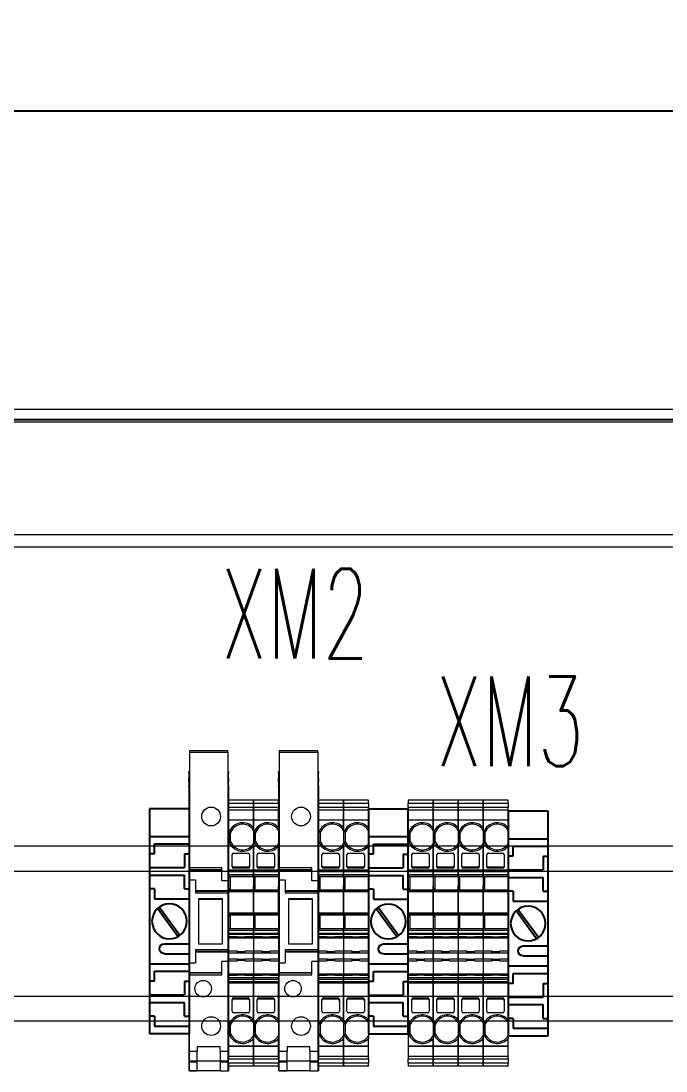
# Model space of a CAD drawing. Header units: inches. Extents: x -3 to 3194, y -983 to 1262.
# Drawn here: x 499.5 to 628.7, y 1051.3 to 1261.7 of the extents above; entities that cross this region are included whole.
import ezdxf
from ezdxf.enums import TextEntityAlignment as Align

# ---------------------------------------------------------------- set-up
doc = ezdxf.new("R2010")
doc.units = ezdxf.units.IN
doc.header["$MEASUREMENT"] = 0
doc.layers.add('02', color=7, linetype='Continuous')
doc.layers.add('AUTOCONNECTING', color=1, linetype='Continuous', lineweight=13)
doc.layers.add('T_Din Rail', color=1, linetype='Continuous', lineweight=0)
doc.styles.add('ROMANS', font='romans')
doc.dimstyles.new('ISO-25', dxfattribs={"dimtxt": 15, "dimasz": 2.5, "dimexe": 1.25, "dimexo": 0.625, "dimtad": 1, "dimtxsty": 'Standard', "dimcen": 2.5, "dimclrd": 4, "dimclre": 4, "dimclrt": 4, "dimadec": 0, "dimazin": 0, "dimtfac": 1, "dimtmove": 0, "dimatfit": 3, "dimfxl": 1, "dimtfillclr": 4, "dimarcsym": 0})

# ---------------------------------------------------------------- blocks, each defined once
blk = doc.blocks.new('Poste')
at = {"layer": '02'}
for p, q in [((0, 0), (0.8, 0)), ((0, -4.5), (0, 0)), ((0.8, 0), (0.8, -4.5)), ((0.1, -0.35), (0.1, -0.15)), ((0.1, -0.15), (0.8, -0.15)), ((0.1, -0.35), (0, -0.35)), ((0.7, -0.35), (0.8, -0.35)), ((0.7, -0.35), (0.7, -0.625)), ((0, -0.625), (0.7, -0.625)), ((0, -0.775), (0.7, -0.775)), ((0.7, -1.05), (0.7, -0.775)), ((0.1, -1.05), (0, -1.05)), ((0.1, -1.05), (0.1, -1.25)), ((0.7, -1.05), (0.8, -1.05)), ((0.1, -1.25), (0.8, -1.25)), ((0, -1.4), (0.8, -1.4)), ((0.3, -1.6), (0.8, -1.6)), ((0.3, -1.8), (0.8, -1.8)), ((0.567, -1.942), (0.158, -2.503)), ((0.606, -1.967), (0.194, -2.533)), ((0.1, -2.7), (0.8, -2.7)), ((0.1, -2.9), (0.1, -2.7)), ((0.1, -2.9), (0, -2.9)), ((0.7, -2.9), (0.7, -3.175)), ((0.7, -2.9), (0.8, -2.9)), ((0, -3.175), (0.7, -3.175)), ((0, -3.325), (0.7, -3.325)), ((0.7, -3.6), (0.7, -3.325)), ((0.1, -3.6), (0, -3.6)), ((0.1, -3.6), (0.1, -3.8)), ((0.7, -3.6), (0.8, -3.6)), ((0, -3.95), (0.8, -3.95)), ((0.1, -3.8), (0.8, -3.8)), ((0.8, -4.5), (0, -4.5))]:
    blk.add_line(p, q, dxfattribs=at)
blk.add_circle((0.4, -2.25), 0.35, dxfattribs=at)
blk.add_arc((0.3, -1.7), 0.1, 90, 270, dxfattribs=at)
blk = doc.blocks.new('BORNE_PORTA_FUSIVEL')
at = {"color": 7, "linetype": 'Continuous', "lineweight": 15}
for p, q in [((7.85, 64.18), (0.15, 64.18)), ((0.15, 64.18), (0.15, 63.88)), ((0.15, 63.88), (7.85, 63.88)), ((0.15, 63.88), (0.15, 40.7)), ((7.85, 63.88), (7.85, 64.18)), ((7.85, 63.88), (7.85, 38.08)), ((0.15, 60), (0, 60)), ((0, 60), (0, 59.96)), ((0, 59.67), (0, 59.96)), ((0.15, 59.67), (0, 59.67)), ((0, 59.67), (0, 58.66)), ((8, 60), (7.85, 60)), ((8, 59.67), (7.85, 59.67)), ((8, 60), (8, 59.96)), ((8, 59.96), (8, 59.67)), ((8, 58.66), (8, 59.67)), ((0.15, 58.66), (0, 58.66)), ((0, 58.02), (0, 58.66)), ((0.15, 58.02), (0, 58.02)), ((0, 58.02), (0, 57.17)), ((0, 57.17), (0.15, 57.17)), ((0, 56.92), (0, 57.17)), ((0, 56.92), (0, 56.66)), ((8, 58.66), (7.85, 58.66)), ((8, 58.02), (7.85, 58.02)), ((7.85, 57.17), (8, 57.17)), ((8, 58.66), (8, 58.02)), ((8, 57.17), (8, 58.02)), ((8, 57.17), (8, 56.92)), ((8, 56.92), (8, 56.66)), ((0, 56.66), (0, 4.03)), ((8, 56.66), (8, 45.69)), ((7.85, 45.19), (8, 45.19)), ((8, 45.69), (8, 45.19)), ((8, 45.19), (8, 14.45)), ((6.65, 40.7), (0.15, 40.7)), ((0.15, 40.35), (0.15, 40.7)), ((0.15, 40.35), (6.65, 40.35)), ((0.15, 40.3), (0.15, 40.35)), ((0.15, 40.3), (6.65, 40.3)), ((0.15, 40.3), (0.15, 38.32)), ((6.65, 38.08), (6.65, 40.7)), ((0.15, 38.32), (1.35, 38.32)), ((0.15, 38.32), (0.15, 21.68)), ((1.35, 38.32), (1.35, 35.7)), ((7.85, 38.08), (6.65, 38.08)), ((7.85, 38.08), (7.85, 36.1)), ((7.85, 36.1), (1.35, 36.1)), ((1.35, 36.05), (7.85, 36.05)), ((7.85, 36.1), (7.85, 36.05)), ((7.85, 36.05), (7.85, 35.7)), ((1.35, 35.7), (7.85, 35.7)), ((6.8, 34.5), (2, 34.5)), ((2, 34.5), (2, 25.5)), ((2, 34.46), (6.8, 34.46)), ((6.8, 25.5), (6.8, 34.5)), ((7.85, 35.7), (7.85, 24.3)), ((2, 25.5), (6.8, 25.5)), ((7.85, 24.3), (1.35, 24.3)), ((1.35, 24.3), (1.35, 21.68)), ((7.85, 23.95), (1.35, 23.95)), ((1.35, 23.9), (7.85, 23.9)), ((7.85, 24.3), (7.85, 23.95)), ((7.85, 23.95), (7.85, 23.9)), ((7.85, 23.9), (7.85, 21.92)), ((0.15, 21.68), (1.35, 21.68)), ((0.15, 21.68), (0.15, 19.7)), ((7.85, 21.92), (6.65, 21.92)), ((6.65, 19.3), (6.65, 21.92)), ((7.85, 21.92), (7.85, 3.98)), ((4.94, 19.7), (0.15, 19.7)), ((0.15, 19.65), (0.15, 19.7)), ((0.15, 19.65), (6.65, 19.65)), ((0.15, 19.65), (0.15, 19.3)), ((0.15, 19.3), (6.65, 19.3)), ((0.15, 3.98), (0.15, 19.3)), ((6.65, 19.7), (4.94, 19.7)), ((4.94, 19.7), (4.94, 19.65)), ((7.85, 14.45), (8, 14.45)), ((8, 14.45), (8, 4.03)), ((1.7, 4.93), (6.3, 4.93)), ((1.7, 4.93), (1.7, 3.98)), ((6.3, 3.98), (6.3, 4.93)), ((0, 4.03), (0.15, 4.03)), ((0, 4.03), (0, 2.98)), ((0.15, 2.98), (0, 2.98)), ((0, 2.98), (0, 0.98)), ((0.15, 3.98), (1.7, 3.98)), ((0.15, 1.97), (0.15, 3.98)), ((1.7, 1.97), (1.7, 3.98)), ((6.3, 3.98), (7.85, 3.98)), ((6.3, 3.98), (6.3, 1.97)), ((8, 4.03), (7.85, 4.03)), ((7.85, 3.98), (7.85, 1.97)), ((8, 2.98), (7.85, 2.98)), ((8, 4.03), (8, 2.98)), ((8, 0.98), (8, 2.98)), ((0, 0.98), (0.15, 0.98)), ((0, 0.98), (0, 0)), ((1.7, 0), (0, 0)), ((1.7, 1.97), (0.15, 1.97)), ((0.15, 1.97), (0.15, 1.85)), ((0.15, 1.85), (1.7, 1.85)), ((0.15, 0.03), (0.15, 1.85)), ((0.15, 0.03), (1.7, 0.03)), ((6.3, 2), (1.7, 2)), ((1.7, 1.85), (1.7, 1.97)), ((1.7, 0.03), (1.7, 1.85)), ((1.7, 0), (1.7, 0.03)), ((6.3, 0), (1.7, 0)), ((7.85, 1.97), (6.3, 1.97)), ((6.3, 1.97), (6.3, 1.85)), ((6.3, 1.85), (7.85, 1.85)), ((6.3, 1.85), (6.3, 0.03)), ((6.3, 0.03), (7.85, 0.03)), ((6.3, 0), (6.3, 0.03)), ((6.3, 0), (8, 0)), ((7.85, 1.85), (7.85, 1.97)), ((7.85, 1.85), (7.85, 0.03)), ((7.85, 0.98), (8, 0.98)), ((8, 0.98), (8, 0))]:
    blk.add_line(p, q, dxfattribs=at)
at = {"color": 8, "linetype": 'Continuous', "lineweight": 15}
for p, q in [((0, 59.96), (0.15, 59.96)), ((7.85, 59.96), (8, 59.96)), ((0.15, 56.92), (0, 56.92)), ((8, 56.92), (7.85, 56.92)), ((0, 56.66), (0.15, 56.66)), ((7.85, 56.66), (8, 56.66)), ((8, 45.69), (7.85, 45.69))]:
    blk.add_line(p, q, dxfattribs=at)
at = {"color": 7, "linetype": 'Continuous', "lineweight": 15}
for centre, radius in [((4.5, 51), 1.88), ((2.9, 16.5), 1.65), ((4.5, 9), 1.88)]:
    blk.add_circle(centre, radius, dxfattribs=at)
blk = doc.blocks.new('BORNE_PI_2')
at = {"color": 7, "linetype": 'Continuous', "lineweight": 15}
for p, q in [((5, 53.3), (0, 53.3)), ((0, 53.3), (0, 52.71)), ((0, 52.71), (5, 52.71)), ((0, 51.84), (0, 52.71)), ((5, 52.71), (5, 53.3)), ((5, 52.71), (5, 51.84)), ((5, 51.84), (0, 51.84)), ((0, 51.84), (0, 51.31)), ((5, 51.31), (0, 51.31)), ((0, 51.31), (0, 49.32)), ((5, 51.31), (5, 51.84)), ((5, 49.32), (5, 51.31)), ((0, 49.32), (5, 49.32)), ((5, 49.3), (0, 49.3)), ((0, 49.3), (0, 39.32)), ((5, 49.32), (5, 49.3)), ((5, 47.75), (5, 49.3)), ((0.1, 44.91), (0.1, 46.88)), ((0.4, 46.83), (0.1, 46.88)), ((0.4, 44.96), (0.4, 46.83)), ((5, 47.23), (5, 44.56)), ((0.1, 44.91), (0.4, 44.96)), ((0.7, 39.94), (0.7, 42.33)), ((1, 42.63), (3.9, 42.63)), ((4.2, 42.33), (4.2, 39.94)), ((5, 39.32), (5, 44.04)), ((5, 43.05), (5, 43.05)), ((0, 39.32), (5, 39.32)), ((0, 39.32), (0, 39.02)), ((0, 39.02), (5, 39.02)), ((0, 38.42), (5, 38.42)), ((0, 38.34), (5, 38.34)), ((0, 37.98), (5, 37.98)), ((0, 37.96), (0, 35.51)), ((0.35, 35.51), (0.35, 37.98)), ((1, 39.84), (1, 39.63)), ((3.9, 39.84), (1, 39.84)), ((3.9, 39.63), (1, 39.63)), ((3.9, 39.63), (3.9, 39.84)), ((5, 39.32), (5, 39.02)), ((5, 37.96), (5, 36.08)), ((5, 35.31), (5, 36.08)), ((0.35, 35.51), (0, 35.51)), ((0, 35.51), (0, 35.31)), ((0, 35.31), (5, 35.31)), ((0, 34.96), (0, 35.31)), ((5, 34.96), (0, 34.96)), ((0, 34.96), (5, 34.96)), ((0, 34.93), (0, 30.63)), ((5, 35.31), (5, 34.96)), ((5, 30.63), (5, 34.93)), ((5, 30.61), (0, 30.61)), ((0, 30.6), (5, 30.6)), ((0, 30.26), (0, 30.6)), ((5, 30.26), (0, 30.26)), ((0, 30.26), (0, 30.06)), ((0, 30.06), (0.35, 30.06)), ((0, 30.06), (0, 27.61)), ((0.35, 27.58), (0.35, 30.06)), ((5, 30.6), (5, 30.26)), ((5, 30.26), (5, 27.68)), ((0, 27.58), (5, 27.58)), ((5, 27.58), (5, 27.68)), ((0, 27.23), (5, 27.23)), ((5, 27.16), (0, 27.16)), ((0, 27.16), (0, 26.65)), ((0, 26.65), (5, 26.65)), ((5, 26.39), (0, 26.39)), ((0, 26.39), (0, 26.38)), ((5, 26.38), (0, 26.38)), ((1.75, 25.89), (0, 25.89)), ((0, 25.89), (0, 25.62)), ((1.75, 25.62), (0, 25.62)), ((1.75, 25.6), (0, 25.6)), ((0, 25.6), (0, 23)), ((1.75, 25.9), (3.25, 25.9)), ((1.75, 25.62), (1.75, 25.89)), ((3.25, 25.6), (1.75, 25.6)), ((5, 25.89), (3.25, 25.89)), ((3.25, 25.89), (3.25, 25.62)), ((5, 25.62), (3.25, 25.62)), ((5, 25.6), (3.25, 25.6)), ((5, 26.65), (5, 27.16)), ((5, 26.38), (5, 26.39)), ((5, 25.62), (5, 25.89)), ((5, 25.6), (5, 23)), ((1.75, 23), (0, 23)), ((0, 23), (0, 22.7)), ((0, 22.7), (1.75, 22.7)), ((0, 21.4), (0, 22.7)), ((1.75, 21.4), (0, 21.4)), ((0, 21.4), (0, 21.1)), ((0, 21.1), (1.75, 21.1)), ((0, 21.1), (0, 18.5)), ((1.75, 22.7), (1.75, 23)), ((3.25, 22.9), (1.75, 22.9)), ((1.75, 22.73), (3.25, 22.73)), ((1.75, 22.7), (3.25, 22.7)), ((1.75, 21.4), (3.25, 21.4)), ((1.75, 21.1), (1.75, 21.4)), ((3.25, 21.37), (1.75, 21.37)), ((1.75, 21.2), (3.25, 21.2)), ((5, 23), (3.25, 23)), ((3.25, 22.7), (5, 22.7)), ((5, 21.4), (3.25, 21.4)), ((3.25, 21.1), (5, 21.1)), ((5, 22.7), (5, 21.4)), ((5, 21.1), (5, 18.5)), ((0, 18.5), (1.75, 18.5)), ((0, 18.48), (1.75, 18.48)), ((0, 18.48), (0, 18.21)), ((0, 18.21), (1.75, 18.21)), ((0, 17.72), (5, 17.72)), ((0, 17.72), (0, 17.38)), ((5, 17.38), (0, 17.38)), ((5, 16.89), (0, 16.89)), ((0, 16.89), (0, 16.62)), ((1.75, 18.5), (3.25, 18.5)), ((1.75, 18.21), (1.75, 18.48)), ((3.25, 18.2), (1.75, 18.2)), ((3.25, 18.5), (5, 18.5)), ((3.25, 18.48), (5, 18.48)), ((3.25, 18.48), (3.25, 18.21)), ((3.25, 18.21), (5, 18.21)), ((5, 18.21), (5, 18.48)), ((5, 17.38), (5, 17.72)), ((5, 16.62), (5, 16.89)), ((5, 16.62), (0, 16.62)), ((0, 16.62), (0, 4)), ((5, 9.26), (5, 16.62)), ((0.7, 10.97), (0.7, 13.36)), ((1, 13.67), (1, 13.46)), ((1, 13.67), (3.9, 13.67)), ((1, 13.46), (3.9, 13.46)), ((3.9, 13.46), (3.9, 13.67)), ((4.2, 13.36), (4.2, 10.97)), ((3.9, 10.67), (1, 10.67)), ((5, 8.74), (5, 6.07)), ((0.1, 6.42), (0.1, 8.39)), ((0.4, 6.47), (0.4, 8.34)), ((5, 4), (5, 5.55)), ((0, 4), (5, 4)), ((0, 4), (0, 3.98)), ((5, 3.98), (0, 3.98)), ((0, 3.98), (0, 1.99)), ((5, 4), (5, 3.98)), ((5, 1.99), (5, 3.98)), ((0, 1.99), (5, 1.99)), ((0, 1.99), (0, 1.46)), ((0, 1.46), (5, 1.46)), ((0, 0.59), (0, 1.43)), ((5, 0.59), (0, 0.59)), ((0, 0.59), (0, 0)), ((5, 0), (0, 0)), ((5, 1.46), (5, 1.99)), ((5, 1.46), (5, 0.59)), ((5, 0), (5, 0.59))]:
    blk.add_line(p, q, dxfattribs=at)
for centre, radius, start, end in [((2.8, 45.9), 2.87, 40.0736, 159.906), ((2.8, 45.9), 2.57, 31.3099, 158.7549), ((2.8, 45.9), 2.87, 200.094, 319.9264), ((2.8, 45.9), 2.57, 201.2451, 328.6901), ((1, 42.33), 0.3, 90, 180), ((3.9, 42.33), 0.3, 0, 90), ((1, 10.97), 0.3, 180, 270), ((3.9, 10.97), 0.3, 270, 0), ((2.8, 7.4), 2.87, 40.0736, 159.906), ((2.8, 7.4), 2.58, 31.3099, 158.7549), ((2.8, 7.4), 2.87, 200.094, 319.9264), ((2.8, 7.4), 2.58, 201.2451, 328.6901)]:
    blk.add_arc(centre, radius, start, end, dxfattribs=at)
for centre, major_axis, start_param, end_param in [((1, 39.94), (0, -0.307), 4.712389, 6.283185), ((3.9, 39.94), (0, 0.307), 3.141593, 4.712389), ((1, 13.36), (0, -0.307), 3.141593, 4.712389), ((3.9, 13.36), (0, 0.307), 4.712389, 6.283185), ((3.9, 13.15), (0, 0.307), 4.712389, 6.283185)]:
    blk.add_ellipse(centre, major_axis=major_axis, ratio=0.97874, start_param=start_param, end_param=end_param, dxfattribs=at)
for points in [[(0, 49.3), (0, 49.31), (0, 49.31), (0, 49.32)], [(5, 47.75), (5, 47.58), (5, 47.41), (5, 47.23)], [(5, 44.56), (5, 44.38), (5, 44.21), (5, 44.04)], [(0, 38.34), (0, 38.37), (0, 38.39), (0, 38.42)], [(5, 38.42), (5, 38.39), (5, 38.37), (5, 38.34)], [(0, 34.96), (0, 34.96), (0, 34.96), (0, 34.96)], [(5, 34.96), (5, 34.96), (5, 34.96), (5, 34.96)], [(0, 30.6), (0, 30.6), (0, 30.61), (0, 30.61)], [(5, 30.61), (5, 30.61), (5, 30.6), (5, 30.6)], [(0, 27.16), (0, 27.18), (0, 27.2), (0, 27.23)], [(1.75, 25.9), (1.75, 25.9), (1.75, 25.9), (1.75, 25.89)], [(3.25, 25.89), (3.25, 25.9), (3.25, 25.9), (3.25, 25.9)], [(5, 27.23), (5, 27.2), (5, 27.18), (5, 27.16)], [(1.75, 18.21), (1.75, 18.2), (1.75, 18.2), (1.75, 18.2)], [(3.25, 18.2), (3.25, 18.2), (3.25, 18.2), (3.25, 18.21)], [(5, 9.26), (5, 9.09), (5, 8.92), (5, 8.74)], [(0.4, 8.34), (0.3, 8.36), (0.2, 8.37), (0.1, 8.39)], [(0.1, 6.42), (0.2, 6.43), (0.3, 6.45), (0.4, 6.47)], [(5, 6.07), (5, 5.89), (5, 5.72), (5, 5.55)]]:
    blk.add_open_spline(points, degree=3, dxfattribs=at)
for points, knots in [([(0.7, 40.15), (0.7, 40.13), (0.7, 40.09), (0.72, 40.03), (0.75, 39.98), (0.79, 39.93), (0.83, 39.89), (0.89, 39.86), (0.94, 39.84), (0.98, 39.84), (1, 39.84)], [0, 0, 0, 0, 0.129272, 0.253104, 0.376271, 0.50362, 0.631808, 0.76245, 0.879281, 1, 1, 1, 1]), ([(3.9, 39.84), (3.92, 39.84), (3.96, 39.84), (4.02, 39.86), (4.07, 39.89), (4.11, 39.93), (4.15, 39.98), (4.18, 40.03), (4.2, 40.09), (4.2, 40.13), (4.2, 40.15)], [0, 0, 0, 0, 0.126573, 0.248202, 0.36992, 0.496748, 0.625481, 0.757745, 0.876709, 1, 1, 1, 1]), ([(0, 38.42), (0, 38.57), (0, 38.7), (0, 38.91), (0, 38.98), (0, 39.02)], [0, 0, 0, 0, 0.5, 0.5, 1, 1, 1, 1]), ([(0, 37.98), (0, 37.98), (0, 38.03), (0, 38.16), (0, 38.25), (0, 38.34)], [0, 0, 0, 0, 0.5, 0.5, 1, 1, 1, 1]), ([(5, 39.02), (5, 38.98), (5, 38.91), (5, 38.7), (5, 38.57), (5, 38.42)], [0, 0, 0, 0, 0.5, 0.5, 1, 1, 1, 1]), ([(5, 38.34), (5, 38.25), (5, 38.16), (5, 38.03), (5, 37.98), (5, 37.98)], [0, 0, 0, 0, 0.5, 0.5, 1, 1, 1, 1]), ([(0, 27.23), (0, 27.31), (0, 27.41), (0, 27.54), (0, 27.58), (0, 27.58)], [0, 0, 0, 0, 0.5, 0.5, 1, 1, 1, 1]), ([(5, 27.58), (5, 27.58), (5, 27.54), (5, 27.41), (5, 27.31), (5, 27.23)], [0, 0, 0, 0, 0.5, 0.5, 1, 1, 1, 1]), ([(0, 26.65), (0, 26.62), (0, 26.56), (0, 26.48), (0, 26.42), (0, 26.39)], [0, 0, 0, 0, 0.333729, 0.666271, 1, 1, 1, 1]), ([(0, 25.89), (0, 25.92), (0, 25.99), (0, 26.16), (0, 26.27), (0, 26.38)], [0, 0, 0, 0, 0.5, 0.5, 1, 1, 1, 1]), ([(5, 26.65), (5, 26.62), (5, 26.56), (5, 26.48), (5, 26.42), (5, 26.39)], [0, 0, 0, 0, 0.333729, 0.666271, 1, 1, 1, 1]), ([(5, 26.38), (5, 26.27), (5, 26.16), (5, 25.99), (5, 25.92), (5, 25.89)], [0, 0, 0, 0, 0.5, 0.5, 1, 1, 1, 1]), ([(3.25, 22.7), (3.25, 22.78), (3.25, 22.86), (3.25, 22.97), (3.25, 23), (3.25, 23)], [0, 0, 0, 0, 0.5, 0.5, 1, 1, 1, 1]), ([(3.25, 21.1), (3.25, 21.1), (3.25, 21.13), (3.25, 21.24), (3.25, 21.32), (3.25, 21.4)], [0, 0, 0, 0, 0.5, 0.5, 1, 1, 1, 1]), ([(5, 23), (5, 23), (5, 22.97), (5, 22.86), (5, 22.78), (5, 22.7)], [0, 0, 0, 0, 0.5, 0.5, 1, 1, 1, 1]), ([(5, 21.4), (5, 21.32), (5, 21.24), (5, 21.13), (5, 21.1), (5, 21.1)], [0, 0, 0, 0, 0.5, 0.5, 1, 1, 1, 1]), ([(0, 17.72), (0, 17.83), (0, 17.94), (0, 18.11), (0, 18.18), (0, 18.21)], [0, 0, 0, 0, 0.5, 0.5, 1, 1, 1, 1]), ([(0, 16.89), (0, 16.92), (0, 16.99), (0, 17.16), (0, 17.27), (0, 17.38)], [0, 0, 0, 0, 0.5, 0.5, 1, 1, 1, 1]), ([(5, 18.21), (5, 18.18), (5, 18.11), (5, 17.94), (5, 17.83), (5, 17.72)], [0, 0, 0, 0, 0.5, 0.5, 1, 1, 1, 1]), ([(5, 17.38), (5, 17.27), (5, 17.16), (5, 16.99), (5, 16.92), (5, 16.89)], [0, 0, 0, 0, 0.5, 0.5, 1, 1, 1, 1]), ([(1, 13.46), (0.98, 13.46), (0.94, 13.46), (0.88, 13.44), (0.83, 13.41), (0.79, 13.37), (0.75, 13.32), (0.72, 13.27), (0.7, 13.21), (0.7, 13.17), (0.7, 13.15)], [0, 0, 0, 0, 0.126573, 0.248202, 0.36992, 0.496748, 0.625481, 0.757745, 0.876709, 1, 1, 1, 1])]:
    blk.add_open_spline(points, degree=3, knots=knots, dxfattribs=at)
blk = doc.blocks.new('BORNE_PI_TERRA_2')
at = {"color": 116, "linetype": 'Continuous', "lineweight": 15, "true_color": 0x136734}
for p, q in [((5, 53.3), (0, 53.3)), ((0, 53.3), (0, 52.71)), ((0, 52.71), (5, 52.71)), ((0, 51.84), (0, 52.71)), ((5, 52.71), (5, 53.3)), ((5, 52.71), (5, 51.84)), ((5, 51.84), (0, 51.84)), ((0, 51.84), (0, 51.31)), ((5, 51.31), (0, 51.31)), ((0, 51.31), (0, 49.32)), ((5, 51.31), (5, 51.84)), ((5, 49.32), (5, 51.31)), ((0, 49.32), (5, 49.32)), ((5, 49.3), (0, 49.3)), ((0, 49.3), (0, 39.32)), ((5, 49.32), (5, 49.3)), ((5, 47.75), (5, 49.3)), ((0.1, 44.91), (0.1, 46.88)), ((0.4, 46.83), (0.1, 46.88)), ((0.4, 44.96), (0.4, 46.83)), ((5, 47.23), (5, 44.56)), ((0.1, 44.91), (0.4, 44.96)), ((0.7, 39.94), (0.7, 42.33)), ((1, 42.63), (3.9, 42.63)), ((4.2, 42.33), (4.2, 39.94)), ((5, 39.32), (5, 44.04)), ((5, 43.05), (5, 43.05)), ((0, 39.32), (5, 39.32)), ((0, 39.32), (0, 39.02)), ((0, 39.02), (5, 39.02)), ((0, 38.42), (5, 38.42)), ((0, 38.34), (5, 38.34)), ((0, 37.98), (5, 37.98)), ((0, 37.96), (0, 35.51)), ((0.35, 35.51), (0.35, 37.98)), ((1, 39.84), (1, 39.63)), ((3.9, 39.84), (1, 39.84)), ((3.9, 39.63), (1, 39.63)), ((3.9, 39.63), (3.9, 39.84)), ((5, 39.32), (5, 39.02)), ((5, 37.96), (5, 36.08)), ((5, 35.31), (5, 36.08)), ((0.35, 35.51), (0, 35.51)), ((0, 35.51), (0, 35.31)), ((0, 35.31), (5, 35.31)), ((0, 34.96), (0, 35.31)), ((5, 34.96), (0, 34.96)), ((0, 34.96), (5, 34.96)), ((0, 34.93), (0, 30.63)), ((5, 35.31), (5, 34.96)), ((5, 30.63), (5, 34.93)), ((5, 30.61), (0, 30.61)), ((0, 30.6), (5, 30.6)), ((0, 30.26), (0, 30.6)), ((5, 30.26), (0, 30.26)), ((0, 30.26), (0, 30.06)), ((0, 30.06), (0.35, 30.06)), ((0, 30.06), (0, 27.61)), ((0.35, 27.58), (0.35, 30.06)), ((5, 30.6), (5, 30.26)), ((5, 30.26), (5, 27.68)), ((0, 27.58), (5, 27.58)), ((5, 27.58), (5, 27.68)), ((0, 27.23), (5, 27.23)), ((5, 27.16), (0, 27.16)), ((0, 27.16), (0, 26.65)), ((0, 26.65), (5, 26.65)), ((5, 26.39), (0, 26.39)), ((0, 26.39), (0, 26.38)), ((5, 26.38), (0, 26.38)), ((1.75, 25.89), (0, 25.89)), ((0, 25.89), (0, 25.62)), ((1.75, 25.62), (0, 25.62)), ((1.75, 25.6), (0, 25.6)), ((0, 25.6), (0, 23)), ((1.75, 25.9), (3.25, 25.9)), ((1.75, 25.62), (1.75, 25.89)), ((3.25, 25.6), (1.75, 25.6)), ((5, 25.89), (3.25, 25.89)), ((3.25, 25.89), (3.25, 25.62)), ((5, 25.62), (3.25, 25.62)), ((5, 25.6), (3.25, 25.6)), ((5, 26.65), (5, 27.16)), ((5, 26.38), (5, 26.39)), ((5, 25.62), (5, 25.89)), ((5, 25.6), (5, 23)), ((1.75, 23), (0, 23)), ((0, 23), (0, 22.7)), ((0, 22.7), (1.75, 22.7)), ((0, 21.4), (0, 22.7)), ((1.75, 21.4), (0, 21.4)), ((0, 21.4), (0, 21.1)), ((0, 21.1), (1.75, 21.1)), ((0, 21.1), (0, 18.5)), ((1.75, 22.7), (1.75, 23)), ((3.25, 22.9), (1.75, 22.9)), ((1.75, 22.73), (3.25, 22.73)), ((1.75, 22.7), (3.25, 22.7)), ((1.75, 21.4), (3.25, 21.4)), ((1.75, 21.1), (1.75, 21.4)), ((3.25, 21.37), (1.75, 21.37)), ((1.75, 21.2), (3.25, 21.2)), ((5, 23), (3.25, 23)), ((3.25, 22.7), (5, 22.7)), ((5, 21.4), (3.25, 21.4)), ((3.25, 21.1), (5, 21.1)), ((5, 22.7), (5, 21.4)), ((5, 21.1), (5, 18.5)), ((0, 18.5), (1.75, 18.5)), ((0, 18.48), (1.75, 18.48)), ((0, 18.48), (0, 18.21)), ((0, 18.21), (1.75, 18.21)), ((0, 17.72), (5, 17.72)), ((0, 17.72), (0, 17.38)), ((5, 17.38), (0, 17.38)), ((5, 16.89), (0, 16.89)), ((0, 16.89), (0, 16.62)), ((1.75, 18.5), (3.25, 18.5)), ((1.75, 18.21), (1.75, 18.48)), ((3.25, 18.2), (1.75, 18.2)), ((3.25, 18.5), (5, 18.5)), ((3.25, 18.48), (5, 18.48)), ((3.25, 18.48), (3.25, 18.21)), ((3.25, 18.21), (5, 18.21)), ((5, 18.21), (5, 18.48)), ((5, 17.38), (5, 17.72)), ((5, 16.62), (5, 16.89)), ((5, 16.62), (0, 16.62)), ((0, 16.62), (0, 4)), ((5, 9.26), (5, 16.62)), ((0.7, 10.97), (0.7, 13.36)), ((1, 13.67), (1, 13.46)), ((1, 13.67), (3.9, 13.67)), ((1, 13.46), (3.9, 13.46)), ((3.9, 13.46), (3.9, 13.67)), ((4.2, 13.36), (4.2, 10.97)), ((3.9, 10.67), (1, 10.67)), ((5, 8.74), (5, 6.07)), ((0.1, 6.42), (0.1, 8.39)), ((0.4, 6.47), (0.4, 8.34)), ((5, 4), (5, 5.55)), ((0, 4), (5, 4)), ((0, 4), (0, 3.98)), ((5, 3.98), (0, 3.98)), ((0, 3.98), (0, 1.99)), ((5, 4), (5, 3.98)), ((5, 1.99), (5, 3.98)), ((0, 1.99), (5, 1.99)), ((0, 1.99), (0, 1.46)), ((0, 1.46), (5, 1.46)), ((0, 0.59), (0, 1.43)), ((5, 0.59), (0, 0.59)), ((0, 0.59), (0, 0)), ((5, 0), (0, 0)), ((5, 1.46), (5, 1.99)), ((5, 1.46), (5, 0.59)), ((5, 0), (5, 0.59))]:
    blk.add_line(p, q, dxfattribs=at)
for centre, radius, start, end in [((2.8, 45.9), 2.87, 40.0736, 159.906), ((2.8, 45.9), 2.57, 31.3099, 158.7549), ((2.8, 45.9), 2.87, 200.094, 319.9264), ((2.8, 45.9), 2.57, 201.2451, 328.6901), ((1, 42.33), 0.3, 90, 180), ((3.9, 42.33), 0.3, 0, 90), ((1, 10.97), 0.3, 180, 270), ((3.9, 10.97), 0.3, 270, 0), ((2.8, 7.4), 2.87, 40.0736, 159.906), ((2.8, 7.4), 2.58, 31.3099, 158.7549), ((2.8, 7.4), 2.87, 200.094, 319.9264), ((2.8, 7.4), 2.58, 201.2451, 328.6901)]:
    blk.add_arc(centre, radius, start, end, dxfattribs=at)
for centre, major_axis, start_param, end_param in [((1, 39.94), (0, -0.307), 4.712389, 6.283185), ((3.9, 39.94), (0, 0.307), 3.141593, 4.712389), ((1, 13.36), (0, -0.307), 3.141593, 4.712389), ((3.9, 13.36), (0, 0.307), 4.712389, 6.283185), ((3.9, 13.15), (0, 0.307), 4.712389, 6.283185)]:
    blk.add_ellipse(centre, major_axis=major_axis, ratio=0.97874, start_param=start_param, end_param=end_param, dxfattribs=at)
for points in [[(0, 49.3), (0, 49.31), (0, 49.31), (0, 49.32)], [(5, 47.75), (5, 47.58), (5, 47.41), (5, 47.23)], [(5, 44.56), (5, 44.38), (5, 44.21), (5, 44.04)], [(0, 38.34), (0, 38.37), (0, 38.39), (0, 38.42)], [(5, 38.42), (5, 38.39), (5, 38.37), (5, 38.34)], [(0, 34.96), (0, 34.96), (0, 34.96), (0, 34.96)], [(5, 34.96), (5, 34.96), (5, 34.96), (5, 34.96)], [(0, 30.6), (0, 30.6), (0, 30.61), (0, 30.61)], [(5, 30.61), (5, 30.61), (5, 30.6), (5, 30.6)], [(0, 27.16), (0, 27.18), (0, 27.2), (0, 27.23)], [(1.75, 25.9), (1.75, 25.9), (1.75, 25.9), (1.75, 25.89)], [(3.25, 25.89), (3.25, 25.9), (3.25, 25.9), (3.25, 25.9)], [(5, 27.23), (5, 27.2), (5, 27.18), (5, 27.16)], [(1.75, 18.21), (1.75, 18.2), (1.75, 18.2), (1.75, 18.2)], [(3.25, 18.2), (3.25, 18.2), (3.25, 18.2), (3.25, 18.21)], [(5, 9.26), (5, 9.09), (5, 8.92), (5, 8.74)], [(0.4, 8.34), (0.3, 8.36), (0.2, 8.37), (0.1, 8.39)], [(0.1, 6.42), (0.2, 6.43), (0.3, 6.45), (0.4, 6.47)], [(5, 6.07), (5, 5.89), (5, 5.72), (5, 5.55)]]:
    blk.add_open_spline(points, degree=3, dxfattribs=at)
for points, knots in [([(0.7, 40.15), (0.7, 40.13), (0.7, 40.09), (0.72, 40.03), (0.75, 39.98), (0.79, 39.93), (0.83, 39.89), (0.89, 39.86), (0.94, 39.84), (0.98, 39.84), (1, 39.84)], [0, 0, 0, 0, 0.129272, 0.253104, 0.376271, 0.50362, 0.631808, 0.76245, 0.879281, 1, 1, 1, 1]), ([(3.9, 39.84), (3.92, 39.84), (3.96, 39.84), (4.02, 39.86), (4.07, 39.89), (4.11, 39.93), (4.15, 39.98), (4.18, 40.03), (4.2, 40.09), (4.2, 40.13), (4.2, 40.15)], [0, 0, 0, 0, 0.126573, 0.248202, 0.36992, 0.496748, 0.625481, 0.757745, 0.876709, 1, 1, 1, 1]), ([(0, 38.42), (0, 38.57), (0, 38.7), (0, 38.91), (0, 38.98), (0, 39.02)], [0, 0, 0, 0, 0.5, 0.5, 1, 1, 1, 1]), ([(0, 37.98), (0, 37.98), (0, 38.03), (0, 38.16), (0, 38.25), (0, 38.34)], [0, 0, 0, 0, 0.5, 0.5, 1, 1, 1, 1]), ([(5, 39.02), (5, 38.98), (5, 38.91), (5, 38.7), (5, 38.57), (5, 38.42)], [0, 0, 0, 0, 0.5, 0.5, 1, 1, 1, 1]), ([(5, 38.34), (5, 38.25), (5, 38.16), (5, 38.03), (5, 37.98), (5, 37.98)], [0, 0, 0, 0, 0.5, 0.5, 1, 1, 1, 1]), ([(0, 27.23), (0, 27.31), (0, 27.41), (0, 27.54), (0, 27.58), (0, 27.58)], [0, 0, 0, 0, 0.5, 0.5, 1, 1, 1, 1]), ([(5, 27.58), (5, 27.58), (5, 27.54), (5, 27.41), (5, 27.31), (5, 27.23)], [0, 0, 0, 0, 0.5, 0.5, 1, 1, 1, 1]), ([(0, 26.65), (0, 26.62), (0, 26.56), (0, 26.48), (0, 26.42), (0, 26.39)], [0, 0, 0, 0, 0.333729, 0.666271, 1, 1, 1, 1]), ([(0, 25.89), (0, 25.92), (0, 25.99), (0, 26.16), (0, 26.27), (0, 26.38)], [0, 0, 0, 0, 0.5, 0.5, 1, 1, 1, 1]), ([(5, 26.65), (5, 26.62), (5, 26.56), (5, 26.48), (5, 26.42), (5, 26.39)], [0, 0, 0, 0, 0.333729, 0.666271, 1, 1, 1, 1]), ([(5, 26.38), (5, 26.27), (5, 26.16), (5, 25.99), (5, 25.92), (5, 25.89)], [0, 0, 0, 0, 0.5, 0.5, 1, 1, 1, 1]), ([(3.25, 22.7), (3.25, 22.78), (3.25, 22.86), (3.25, 22.97), (3.25, 23), (3.25, 23)], [0, 0, 0, 0, 0.5, 0.5, 1, 1, 1, 1]), ([(3.25, 21.1), (3.25, 21.1), (3.25, 21.13), (3.25, 21.24), (3.25, 21.32), (3.25, 21.4)], [0, 0, 0, 0, 0.5, 0.5, 1, 1, 1, 1]), ([(5, 23), (5, 23), (5, 22.97), (5, 22.86), (5, 22.78), (5, 22.7)], [0, 0, 0, 0, 0.5, 0.5, 1, 1, 1, 1]), ([(5, 21.4), (5, 21.32), (5, 21.24), (5, 21.13), (5, 21.1), (5, 21.1)], [0, 0, 0, 0, 0.5, 0.5, 1, 1, 1, 1]), ([(0, 17.72), (0, 17.83), (0, 17.94), (0, 18.11), (0, 18.18), (0, 18.21)], [0, 0, 0, 0, 0.5, 0.5, 1, 1, 1, 1]), ([(0, 16.89), (0, 16.92), (0, 16.99), (0, 17.16), (0, 17.27), (0, 17.38)], [0, 0, 0, 0, 0.5, 0.5, 1, 1, 1, 1]), ([(5, 18.21), (5, 18.18), (5, 18.11), (5, 17.94), (5, 17.83), (5, 17.72)], [0, 0, 0, 0, 0.5, 0.5, 1, 1, 1, 1]), ([(5, 17.38), (5, 17.27), (5, 17.16), (5, 16.99), (5, 16.92), (5, 16.89)], [0, 0, 0, 0, 0.5, 0.5, 1, 1, 1, 1]), ([(1, 13.46), (0.98, 13.46), (0.94, 13.46), (0.88, 13.44), (0.83, 13.41), (0.79, 13.37), (0.75, 13.32), (0.72, 13.27), (0.7, 13.21), (0.7, 13.17), (0.7, 13.15)], [0, 0, 0, 0, 0.126573, 0.248202, 0.36992, 0.496748, 0.625481, 0.757745, 0.876709, 1, 1, 1, 1])]:
    blk.add_open_spline(points, degree=3, knots=knots, dxfattribs=at)
blk = doc.blocks.new('*D160')
at = {"layer": 'AUTOCONNECTING', "color": 4, "lineweight": -2, "transparency": 16777216}
for p, q in [((138.74, 1120.01), (138.74, 1244.99)), ((141.24, 1243.74), (686.24, 1243.74)), ((688.74, 1120.01), (688.74, 1244.99))]:
    blk.add_line(p, q, dxfattribs=at)
at = {"layer": 'AUTOCONNECTING', "color": 4, "lineweight": 13, "transparency": 16777216}
for points in [[(141.24, 1244.16), (141.24, 1243.33), (138.74, 1243.74)], [(686.24, 1244.16), (686.24, 1243.33), (688.74, 1243.74)]]:
    blk.add_solid(points, dxfattribs=at)
at = {"layer": 'Defpoints', "color": 0, "lineweight": 13, "transparency": 16777216}
for p in [(688.74, 1243.74), (138.74, 1119.38), (688.74, 1119.38)]:
    blk.add_point(p, dxfattribs=at)
at = {"layer": 'AUTOCONNECTING', "color": 4, "lineweight": 13, "transparency": 16777216, "insert": (413.74, 1251.87), "char_height": 15, "attachment_point": 5}
blk.add_mtext('550', dxfattribs=at)

msp = doc.modelspace()

# ---------------------------------------------------------------- linework, layer by layer
at = {"color": 7, "linetype": 'Continuous', "lineweight": 15}
for p, q in [((711.742, 1183.841), (115.742, 1183.841)), ((711.242, 1181.341), (116.242, 1181.341))]:
    msp.add_line(p, q, dxfattribs=at)
at = {"color": 116, "true_color": 0x136734}
msp.add_line((113.742, 1181.841), (712.742, 1181.841), dxfattribs=at)
at = {"color": 30, "linetype": 'Continuous', "lineweight": 15, "true_color": 0xf26722}
for p, q in [((178.2, 1158.841), (649.284, 1158.841)), ((176.158, 1156.341), (651.326, 1156.341))]:
    msp.add_line(p, q, dxfattribs=at)
at = {"layer": 'T_Din Rail', "color": 0, "linetype": 'Continuous', "lineweight": 13}
for p, q in [((678.742, 1096.341), (161.023, 1096.341)), ((678.742, 1091.26), (161.023, 1091.26)), ((161.023, 1066.341), (678.742, 1066.341)), ((161.023, 1061.341), (678.742, 1061.341))]:
    msp.add_line(p, q, dxfattribs=at)

# ---------------------------------------------------------------- block references
for name, p in [('BORNE_PORTA_FUSIVEL', (533.122, 1051.317)), ('BORNE_PORTA_FUSIVEL', (551.122, 1051.317)), ('BORNE_PI_2', (541.122, 1052.303)), ('BORNE_PI_TERRA_2', (546.122, 1052.303)), ('BORNE_PI_2', (559.122, 1052.303)), ('BORNE_PI_TERRA_2', (564.122, 1052.303)), ('BORNE_PI_2', (577.122, 1052.303)), ('BORNE_PI_2', (582.122, 1052.303)), ('BORNE_PI_2', (587.122, 1052.303)), ('BORNE_PI_2', (592.122, 1052.303))]:
    msp.add_blockref(name, p)
at = {"layer": '02', "xscale": -10.00007149273334, "yscale": 10.00007149273334, "zscale": 10.00007149273334, "rotation": 180}
for p in [(525.272, 1058.817), (569.122, 1058.773), (597.123, 1058.369)]:
    msp.add_blockref('Poste', p, dxfattribs=at)

# ---------------------------------------------------------------- texts
at = {"lineweight": 5, "style": 'ROMANS', "width": 0.6}
for s, p in [('XM2', (554.417, 1142.941, -46.028)), ('XM3', (597.489, 1121.389, -46.028))]:
    msp.add_text(s, height=18, dxfattribs=at).set_placement(p, align=Align.MIDDLE_CENTER)

# ---------------------------------------------------------------- dimensions: what is measured, and where the dimension line sits
at = {"layer": 'AUTOCONNECTING', "lineweight": 13}
dim = msp.add_linear_dim(base=(688.742, 1243.744), p1=(138.742, 1119.383), p2=(688.742, 1119.383), dimstyle='ISO-25', dxfattribs=at)
dim.commit()
dim.dimension.update_dxf_attribs({"geometry": '*D160', "text_midpoint": (413.742, 1251.869)})

doc.saveas('drawing.dxf')
